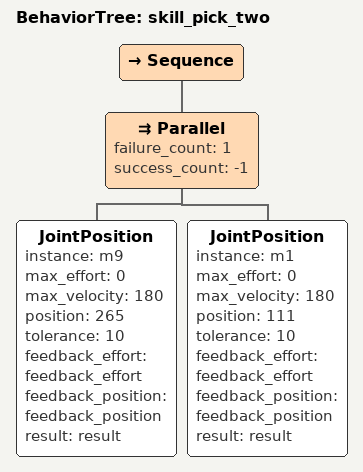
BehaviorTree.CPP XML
<?xml version="1.0" encoding="UTF-8"?>
<root BTCPP_format="4">
  <BehaviorTree ID="skill_pick_two">
    <Sequence>
      <Parallel failure_count="1"
                success_count="-1">
        <JointPosition instance="m9"
                       max_effort="0"
                       max_velocity="180"
                       position="265"
                       tolerance="10"
                       feedback_effort="feedback_effort"
                       feedback_position="feedback_position"
                       result="result"/>
        <JointPosition instance="m1"
                       max_effort="0"
                       max_velocity="180"
                       position="111"
                       tolerance="10"
                       feedback_effort="feedback_effort"
                       feedback_position="feedback_position"
                       result="result"/>
      </Parallel>
    </Sequence>
  </BehaviorTree>

</root>
